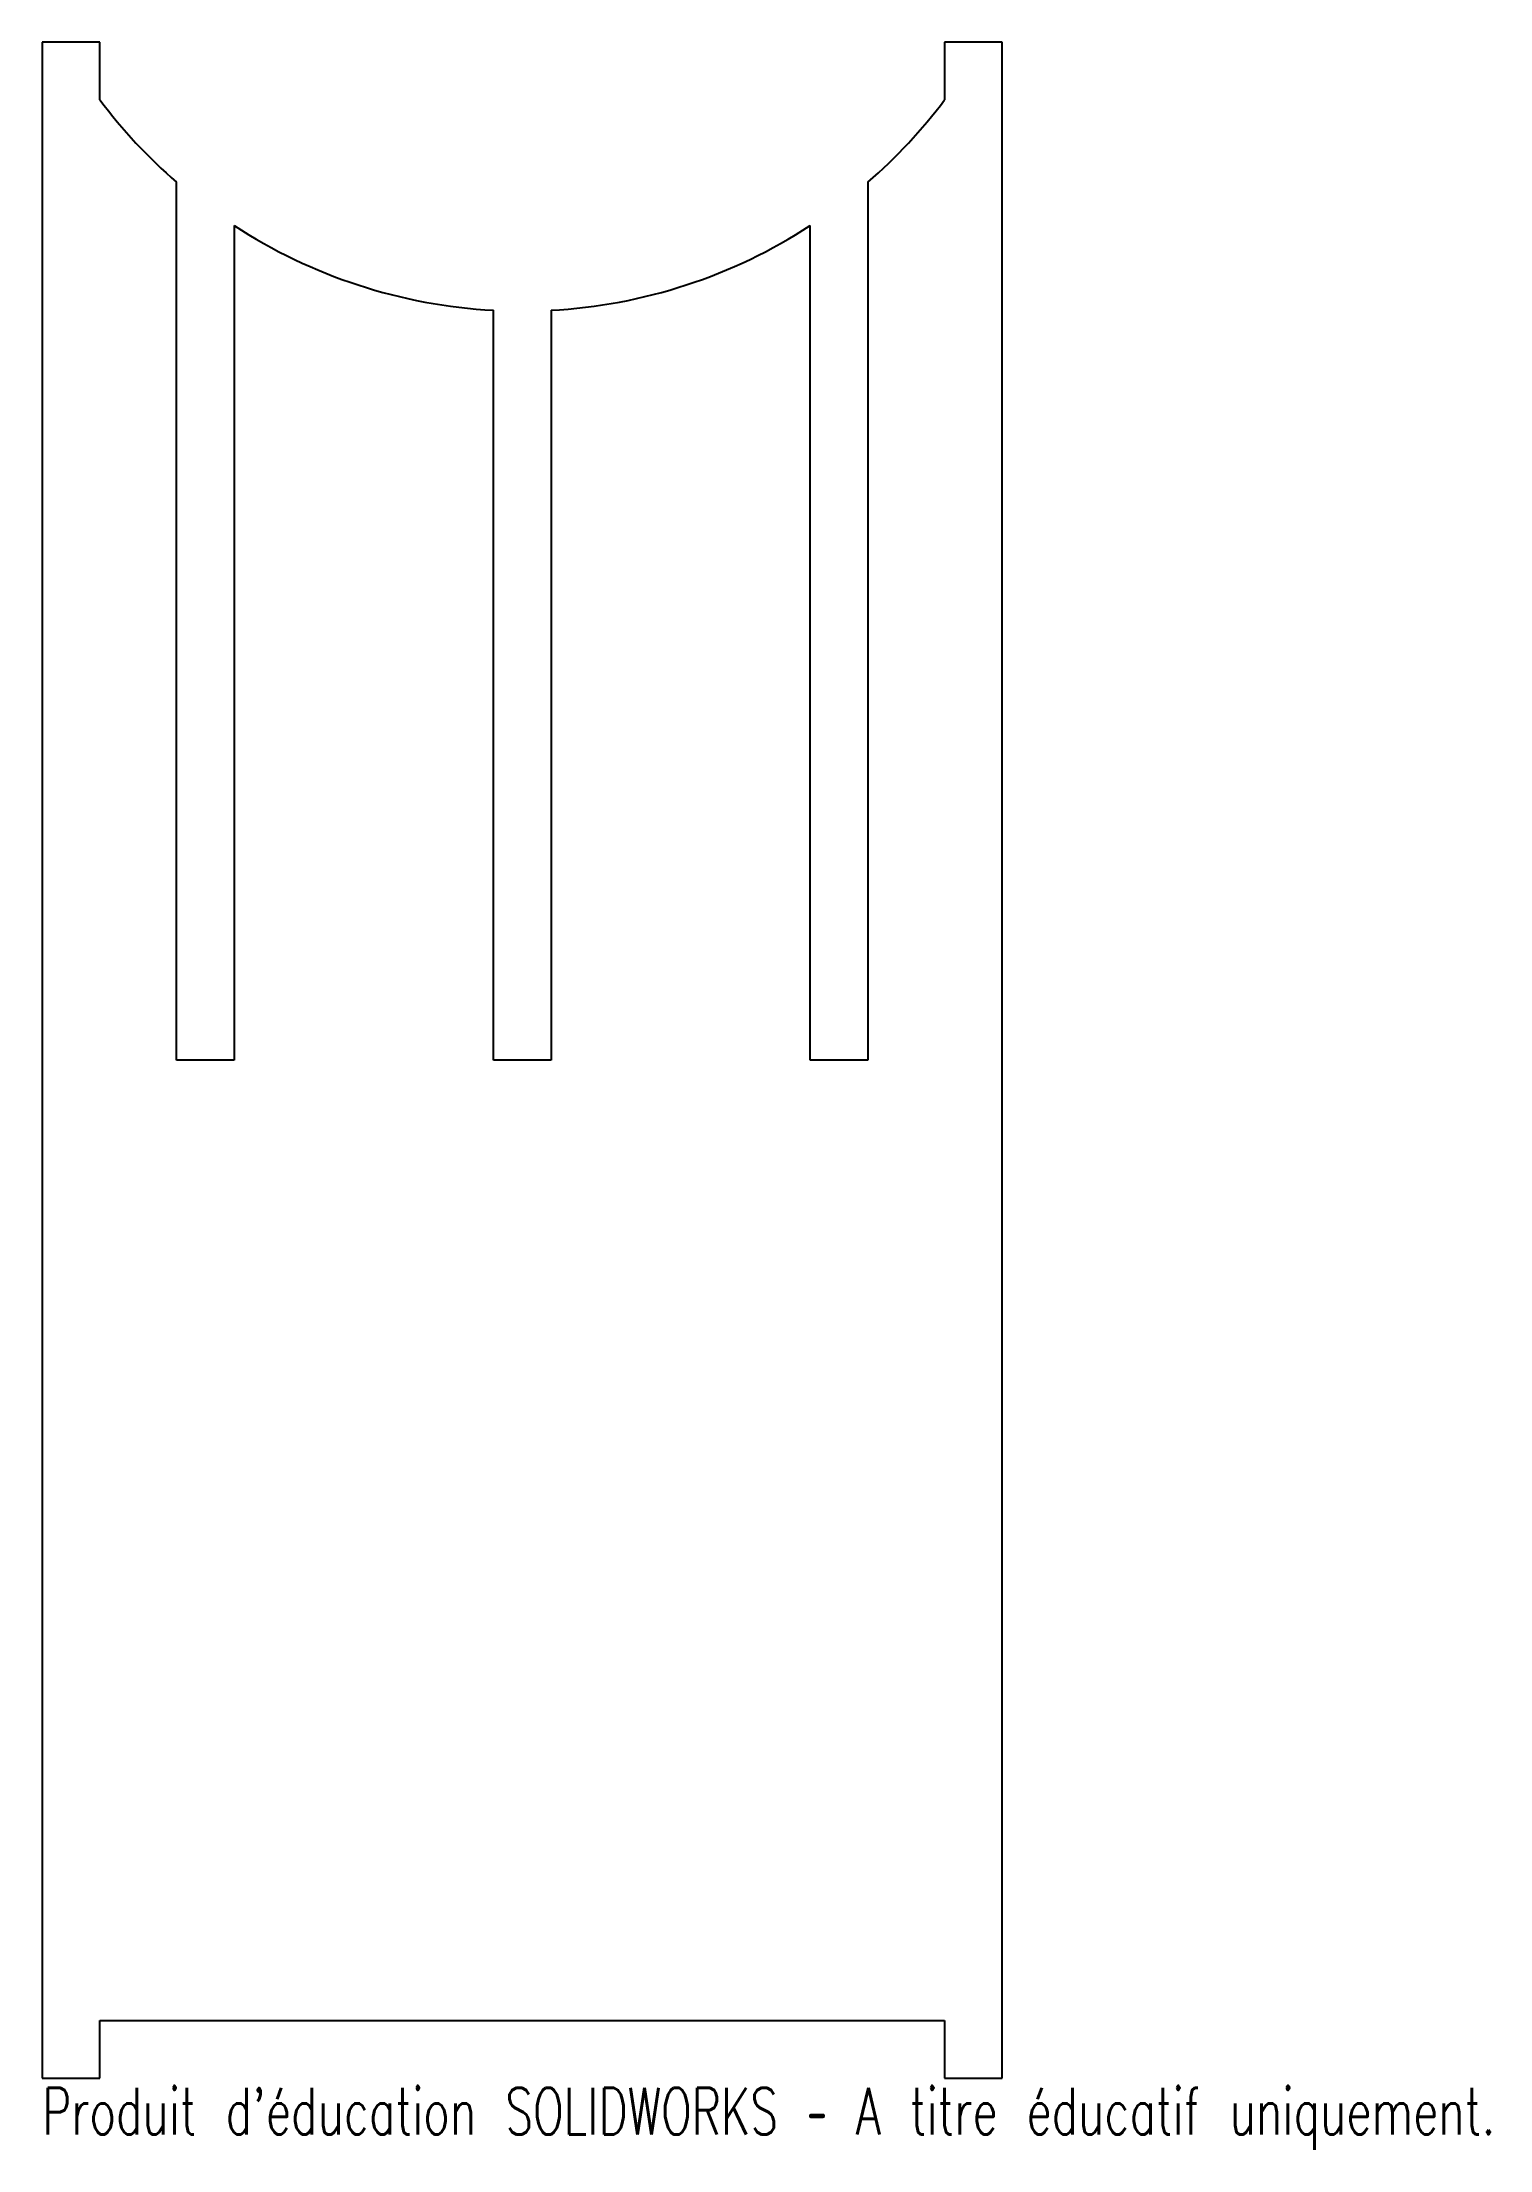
# Model space of a CAD drawing. Header units: millimetres. Extents: x -50 to 101, y -7 to 212.
import ezdxf

# ---------------------------------------------------------------- set-up
doc = ezdxf.new("R2010")
doc.units = ezdxf.units.MM
doc.styles.add('SLDTEXTSTYLE0', font='TXT', dxfattribs={"width": 0.7, "bigfont": 'bigfont'})

msp = doc.modelspace()

# ---------------------------------------------------------------- linework, layer by layer
at = {"color": 7, "linetype": 'Continuous', "lineweight": 25}
for p, q in [((-44, 212), (-50, 212)), ((-50, 212), (-50, 0)), ((-44, 206), (-44, 212)), ((44, 212), (44, 206)), ((50, 212), (44, 212)), ((50, 0), (50, 212)), ((-36, 106), (-36, 197.42)), ((36, 197.42), (36, 106)), ((-30, 192.9), (-30, 106)), ((30, 106), (30, 192.9)), ((-3, 106), (-3, 184.08)), ((3, 184.08), (3, 106)), ((-30, 106), (-36, 106)), ((3, 106), (-3, 106)), ((36, 106), (30, 106)), ((-44, 0), (-44, 6)), ((-44, 6), (44, 6)), ((44, 6), (44, 0)), ((-50, 0), (-44, 0)), ((44, 0), (50, 0))]:
    msp.add_line(p, q, dxfattribs=at)
for start, end in [(216.8699, 229.1148), (310.8852, 323.1301), (236.9443, 266.8732), (273.1268, 303.0557)]:
    msp.add_arc((0, 239), 55, start, end, dxfattribs=at)

# ---------------------------------------------------------------- texts
at = {"color": 7, "linetype": 'Continuous', "insert": (-50, -1.02), "char_height": 4.8336, "attachment_point": 1, "style": 'SLDTEXTSTYLE0'}
msp.add_mtext("Produit d'éducation SOLIDWORKS – A titre éducatif uniquement.", dxfattribs=at)

doc.saveas('drawing.dxf')
